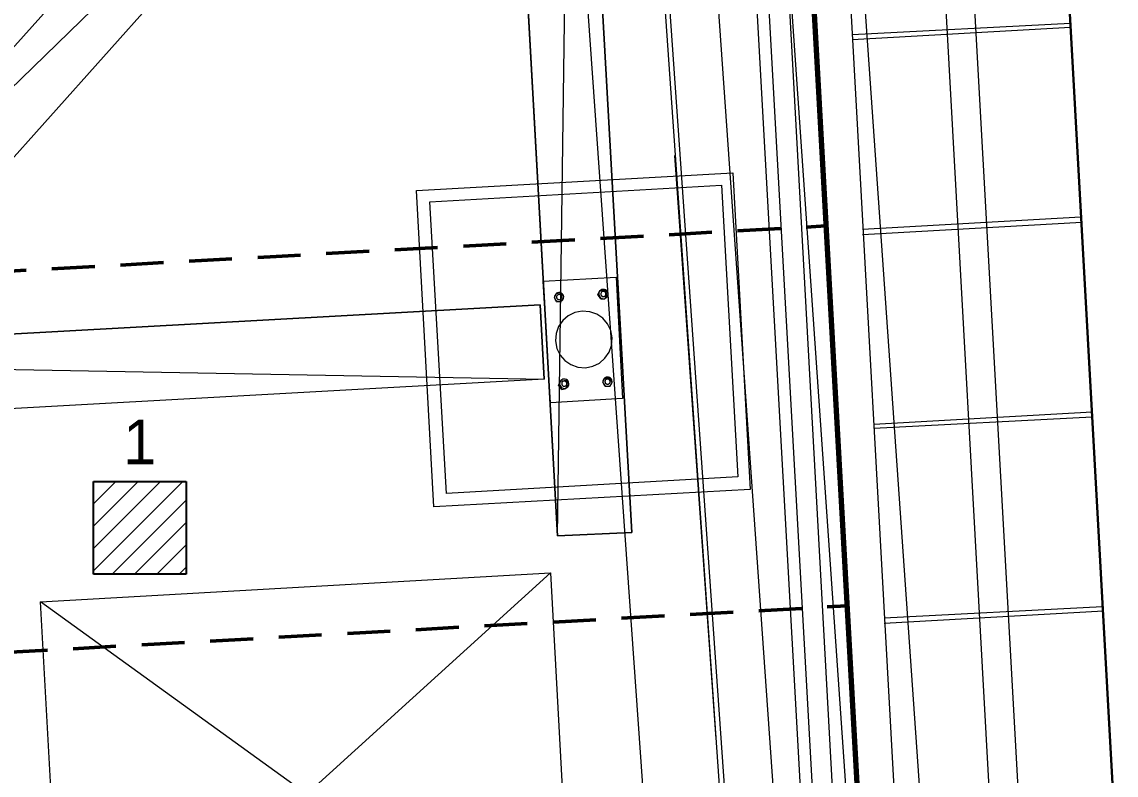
# Paper-space layout '01 Roof Support Layout' of a CAD drawing. Header units: millimetres. Extents: x 5 to 415, y 5 to 292.
# Drawn here: x 214.5 to 278.2, y 140 to 183.8 of the extents above; entities that cross this region are included whole.
import ezdxf
from ezdxf.enums import TextEntityAlignment as Align

# ---------------------------------------------------------------- set-up
doc = ezdxf.new("R2010")
doc.units = ezdxf.units.MM
doc.linetypes.add('DASHED_REVIEW', pattern=[4, 2.5, -1.5])
for name, color, linetype in [('EMBEDDED_BEAMS', 7, 'Continuous'), ('EXISTING', 7, 'Continuous'), ('FRAME', 7, 'Continuous'), ('LOAD_BEARING_WALLS', 7, 'Continuous'), ('SCAN_SYMBOLS', 7, 'Continuous'), ('TEXT', 7, 'Continuous')]:
    doc.layers.add(name, color=color, linetype=linetype)

# ---------------------------------------------------------------- blocks, each defined once
blk = doc.blocks.new('SHEET_01')
at = {"layer": 'EMBEDDED_BEAMS', "color": 7, "linetype": 'DASHED_REVIEW', "lineweight": 50}
for p, q in [((84.41, 162.17), (261.29, 171.95)), ((85.64, 140.06), (262.52, 149.84))]:
    blk.add_line(p, q, dxfattribs=at)
at = {"layer": 'EXISTING', "color": 254, "linetype": 'Continuous', "lineweight": 13}
for p, q in [((272.12, 62.3), (258.5, 257.42)), ((271.64, 254), (283.1, 47.36)), ((267.56, 66.26), (254.54, 252.92)), ((260.24, 69.98), (247.76, 248.18)), ((263.06, 70.22), (250.58, 248.36)), ((266.42, 248.18), (277.28, 52.58)), ((264.86, 246.38), (275.48, 54.2)), ((247.7, 245.06), (259.7, 73.1)), ((243.32, 242.12), (255.2, 74.72)), ((259.64, 240.56), (269.66, 59.42)), ((257.6, 238.28), (267.38, 61.4)), ((256.28, 236.78), (265.88, 62.78)), ((255.14, 235.58), (264.68, 63.86)), ((254.48, 234.8), (263.96, 64.52)), ((242.18, 216.14), (245.66, 153.92)), ((245.66, 153.92), (242.18, 216.14)), ((245.66, 153.92), (246.5, 216.38)), ((246.5, 216.38), (249.98, 154.1)), ((249.98, 154.1), (246.5, 216.38)), ((198.5, 165.08), (242.06, 213.74)), ((242.36, 207.68), (198.5, 165.08)), ((204.56, 165.44), (242.36, 207.68)), ((242.36, 207.68), (204.56, 165.44)), ((275.54, 183.74), (262.82, 183.08)), ((275.54, 183.5), (262.82, 182.78)), ((254.9, 142.1), (252.5, 176.06)), ((237.44, 174.02), (255.86, 175.04)), ((255.86, 175.04), (256.88, 156.62)), ((238.46, 155.6), (237.44, 174.02)), ((238.22, 173.36), (255.2, 174.32)), ((255.2, 174.32), (256.16, 157.34)), ((239.18, 156.38), (238.22, 173.36)), ((276.14, 172.46), (263.42, 171.74)), ((276.2, 172.16), (263.42, 171.44)), ((244.82, 168.74), (249.08, 168.98)), ((249.08, 168.98), (249.44, 161.9)), ((245.24, 161.66), (244.82, 168.74)), ((245.48, 167.78), (245.6, 168.02)), ((245.486, 167.867), (245.48, 167.795)), ((245.48, 167.795), (245.494, 167.724)), ((245.6, 167.54), (245.48, 167.78)), ((245.51, 167.933), (245.486, 167.867)), ((245.494, 167.724), (245.525, 167.661)), ((245.549, 167.99), (245.51, 167.933)), ((245.525, 167.661), (245.57, 167.609)), ((245.601, 168.035), (245.549, 167.99)), ((245.6, 168.02), (245.84, 168.08)), ((245.606, 167.853), (245.6, 167.814)), ((245.603, 167.842), (245.6, 167.802)), ((245.6, 167.814), (245.604, 167.775)), ((245.6, 167.802), (245.608, 167.762)), ((245.664, 168.066), (245.601, 168.035)), ((245.616, 167.878), (245.603, 167.842)), ((245.604, 167.775), (245.618, 167.739)), ((245.608, 167.762), (245.625, 167.727)), ((245.638, 167.91), (245.616, 167.878)), ((245.618, 167.739), (245.64, 167.708)), ((245.625, 167.727), (245.65, 167.698)), ((245.667, 167.935), (245.638, 167.91)), ((245.64, 167.708), (245.67, 167.683)), ((245.65, 167.698), (245.682, 167.676)), ((245.735, 168.08), (245.664, 168.066)), ((245.702, 167.952), (245.667, 167.935)), ((245.67, 167.683), (245.707, 167.666)), ((245.682, 167.676), (245.718, 167.663)), ((245.742, 167.96), (245.702, 167.952)), ((245.707, 167.666), (245.746, 167.66)), ((245.718, 167.663), (245.758, 167.66)), ((245.807, 168.074), (245.735, 168.08)), ((245.782, 167.957), (245.742, 167.96)), ((245.746, 167.66), (245.785, 167.664)), ((245.758, 167.66), (245.798, 167.668)), ((245.818, 167.944), (245.782, 167.957)), ((245.785, 167.664), (245.821, 167.678)), ((245.83, 167.937), (245.793, 167.954)), ((245.798, 167.668), (245.833, 167.685)), ((245.873, 168.05), (245.807, 168.074)), ((245.85, 167.922), (245.818, 167.944)), ((245.821, 167.678), (245.852, 167.7)), ((245.86, 167.912), (245.83, 167.937)), ((245.833, 167.685), (245.862, 167.71)), ((246.02, 167.84), (245.84, 168.08)), ((245.875, 167.893), (245.85, 167.922)), ((245.852, 167.7), (245.877, 167.73)), ((245.882, 167.881), (245.86, 167.912)), ((245.862, 167.71), (245.883, 167.742)), ((245.93, 168.011), (245.873, 168.05)), ((245.892, 167.858), (245.875, 167.893)), ((245.877, 167.73), (245.894, 167.767)), ((245.896, 167.845), (245.882, 167.881)), ((245.883, 167.742), (245.897, 167.778)), ((245.9, 167.818), (245.892, 167.858)), ((245.894, 167.767), (245.9, 167.806)), ((245.9, 167.806), (245.896, 167.845)), ((245.897, 167.778), (245.9, 167.818)), ((245.9, 167.6), (246.02, 167.84)), ((245.975, 167.959), (245.93, 168.011)), ((245.951, 167.63), (245.99, 167.687)), ((246.006, 167.896), (245.975, 167.959)), ((245.99, 167.687), (246.014, 167.753)), ((246.02, 167.825), (246.006, 167.896)), ((246.014, 167.753), (246.02, 167.825)), ((248, 167.96), (248.12, 168.2)), ((248.18, 167.72), (248, 167.96)), ((248.066, 168.047), (248.06, 167.975)), ((248.06, 167.975), (248.074, 167.904)), ((248.09, 168.113), (248.066, 168.047)), ((248.074, 167.904), (248.105, 167.841)), ((248.129, 168.17), (248.09, 168.113)), ((248.105, 167.841), (248.15, 167.789)), ((248.12, 168.2), (248.42, 168.2)), ((248.181, 168.215), (248.129, 168.17)), ((248.15, 167.789), (248.207, 167.75)), ((248.186, 168.033), (248.18, 167.994)), ((248.183, 168.022), (248.18, 167.982)), ((248.18, 167.994), (248.184, 167.955)), ((248.18, 167.982), (248.188, 167.942)), ((248.18, 167.72), (248.42, 167.72)), ((248.244, 168.246), (248.181, 168.215)), ((248.196, 168.058), (248.183, 168.022)), ((248.184, 167.955), (248.198, 167.919)), ((248.188, 167.942), (248.205, 167.907)), ((248.218, 168.09), (248.196, 168.058)), ((248.198, 167.919), (248.22, 167.888)), ((248.205, 167.907), (248.23, 167.878)), ((248.207, 167.75), (248.273, 167.726)), ((248.247, 168.115), (248.218, 168.09)), ((248.22, 167.888), (248.25, 167.863)), ((248.23, 167.878), (248.262, 167.856)), ((248.315, 168.26), (248.244, 168.246)), ((248.282, 168.132), (248.247, 168.115)), ((248.25, 167.863), (248.287, 167.846)), ((248.262, 167.856), (248.298, 167.843)), ((248.273, 167.726), (248.345, 167.72)), ((248.322, 168.14), (248.282, 168.132)), ((248.287, 167.846), (248.326, 167.84)), ((248.298, 167.843), (248.338, 167.84)), ((248.387, 168.254), (248.315, 168.26)), ((248.362, 168.137), (248.322, 168.14)), ((248.326, 167.84), (248.365, 167.844)), ((248.338, 167.84), (248.378, 167.848)), ((248.345, 167.72), (248.416, 167.734)), ((248.398, 168.124), (248.362, 168.137)), ((248.365, 167.844), (248.401, 167.858)), ((248.41, 168.117), (248.373, 168.134)), ((248.378, 167.848), (248.413, 167.865)), ((248.453, 168.23), (248.387, 168.254)), ((248.43, 168.102), (248.398, 168.124)), ((248.401, 167.858), (248.432, 167.88)), ((248.44, 168.092), (248.41, 168.117)), ((248.413, 167.865), (248.442, 167.89)), ((248.416, 167.734), (248.479, 167.765)), ((248.54, 167.96), (248.42, 168.2)), ((248.42, 167.72), (248.54, 167.96)), ((248.455, 168.073), (248.43, 168.102)), ((248.432, 167.88), (248.457, 167.91)), ((248.462, 168.061), (248.44, 168.092)), ((248.442, 167.89), (248.463, 167.922)), ((248.51, 168.191), (248.453, 168.23)), ((248.472, 168.038), (248.455, 168.073)), ((248.457, 167.91), (248.474, 167.947)), ((248.476, 168.025), (248.462, 168.061)), ((248.463, 167.922), (248.477, 167.958)), ((248.48, 167.998), (248.472, 168.038)), ((248.474, 167.947), (248.48, 167.986)), ((248.48, 167.986), (248.476, 168.025)), ((248.477, 167.958), (248.48, 167.998)), ((248.479, 167.765), (248.531, 167.81)), ((248.555, 168.139), (248.51, 168.191)), ((248.531, 167.81), (248.57, 167.867)), ((248.586, 168.076), (248.555, 168.139)), ((248.57, 167.867), (248.594, 167.933)), ((248.6, 168.005), (248.586, 168.076)), ((248.594, 167.933), (248.6, 168.005)), ((244.64, 167.36), (186.2, 164.12)), ((186.2, 164.12), (244.64, 167.36)), ((244.88, 163.04), (244.64, 167.36)), ((244.64, 167.36), (244.88, 163.04)), ((245.57, 167.609), (245.627, 167.57)), ((245.6, 167.54), (245.9, 167.6)), ((245.627, 167.57), (245.693, 167.546)), ((245.693, 167.546), (245.765, 167.54)), ((245.765, 167.54), (245.836, 167.554)), ((245.836, 167.554), (245.899, 167.585)), ((245.899, 167.585), (245.951, 167.63)), ((245.96, 166.45), (245.721, 166.103)), ((246.28, 166.726), (245.96, 166.45)), ((246.664, 166.914), (246.28, 166.726)), ((247.099, 166.997), (246.664, 166.914)), ((247.54, 166.963), (247.099, 166.997)), ((247.943, 166.819), (247.54, 166.963)), ((248.29, 166.58), (247.943, 166.819)), ((248.566, 166.26), (248.29, 166.58)), ((245.721, 166.103), (245.577, 165.7)), ((248.754, 165.876), (248.566, 166.26)), ((248.837, 165.441), (248.754, 165.876)), ((245.577, 165.7), (245.543, 165.259)), ((245.543, 165.259), (245.626, 164.824)), ((248.803, 165), (248.837, 165.441)), ((245.626, 164.824), (245.814, 164.44)), ((248.42, 164.25), (248.659, 164.597)), ((248.659, 164.597), (248.803, 165)), ((186.2, 164.12), (244.88, 163.04)), ((245.814, 164.44), (246.09, 164.12)), ((246.09, 164.12), (246.437, 163.881)), ((246.437, 163.881), (246.84, 163.737)), ((247.716, 163.786), (248.1, 163.974)), ((248.1, 163.974), (248.42, 164.25)), ((246.84, 163.737), (247.281, 163.703)), ((247.281, 163.703), (247.716, 163.786)), ((244.88, 163.04), (186.44, 159.8)), ((245.72, 162.68), (245.84, 162.92)), ((245.9, 162.44), (245.72, 162.68)), ((245.786, 162.827), (245.78, 162.755)), ((245.78, 162.755), (245.794, 162.684)), ((245.81, 162.893), (245.786, 162.827)), ((245.794, 162.684), (245.825, 162.621)), ((245.849, 162.95), (245.81, 162.893)), ((245.825, 162.621), (245.87, 162.569)), ((245.84, 162.92), (246.14, 162.98)), ((245.901, 162.995), (245.849, 162.95)), ((245.87, 162.569), (245.927, 162.53)), ((245.906, 162.813), (245.9, 162.774)), ((245.903, 162.802), (245.9, 162.762)), ((245.9, 162.774), (245.904, 162.735)), ((245.9, 162.762), (245.908, 162.722)), ((245.964, 163.026), (245.901, 162.995)), ((245.917, 162.838), (245.903, 162.802)), ((245.904, 162.735), (245.918, 162.699)), ((245.908, 162.722), (245.925, 162.687)), ((245.938, 162.87), (245.917, 162.838)), ((245.918, 162.699), (245.94, 162.668)), ((245.925, 162.687), (245.95, 162.658)), ((245.967, 162.895), (245.938, 162.87)), ((245.94, 162.668), (245.97, 162.643)), ((245.95, 162.658), (245.982, 162.636)), ((246.035, 163.04), (245.964, 163.026)), ((246.002, 162.912), (245.967, 162.895)), ((245.97, 162.643), (246.007, 162.626)), ((245.982, 162.636), (246.018, 162.623)), ((246.042, 162.92), (246.002, 162.912)), ((246.007, 162.626), (246.046, 162.62)), ((246.018, 162.623), (246.058, 162.62)), ((246.107, 163.034), (246.035, 163.04)), ((246.082, 162.917), (246.042, 162.92)), ((246.046, 162.62), (246.085, 162.624)), ((246.058, 162.62), (246.098, 162.628)), ((246.118, 162.904), (246.082, 162.917)), ((246.085, 162.624), (246.121, 162.638)), ((246.13, 162.897), (246.093, 162.914)), ((246.098, 162.628), (246.133, 162.645)), ((246.173, 163.01), (246.107, 163.034)), ((246.15, 162.882), (246.118, 162.904)), ((246.121, 162.638), (246.152, 162.66)), ((246.16, 162.872), (246.13, 162.897)), ((246.133, 162.645), (246.162, 162.67)), ((246.136, 162.514), (246.199, 162.545)), ((246.32, 162.74), (246.14, 162.98)), ((246.14, 162.5), (246.32, 162.74)), ((246.175, 162.853), (246.15, 162.882)), ((246.152, 162.66), (246.177, 162.69)), ((246.182, 162.841), (246.16, 162.872)), ((246.162, 162.67), (246.184, 162.702)), ((246.23, 162.971), (246.173, 163.01)), ((246.192, 162.818), (246.175, 162.853)), ((246.177, 162.69), (246.194, 162.727)), ((246.196, 162.805), (246.182, 162.841)), ((246.184, 162.702), (246.197, 162.738)), ((246.2, 162.778), (246.192, 162.818)), ((246.194, 162.727), (246.2, 162.766)), ((246.2, 162.766), (246.196, 162.805)), ((246.197, 162.738), (246.2, 162.778)), ((246.199, 162.545), (246.251, 162.59)), ((246.275, 162.919), (246.23, 162.971)), ((246.251, 162.59), (246.29, 162.647)), ((246.306, 162.856), (246.275, 162.919)), ((246.29, 162.647), (246.314, 162.713)), ((246.32, 162.785), (246.306, 162.856)), ((246.314, 162.713), (246.32, 162.785)), ((248.3, 162.86), (248.42, 163.1)), ((248.306, 162.947), (248.3, 162.875)), ((248.3, 162.875), (248.314, 162.804)), ((248.42, 162.62), (248.3, 162.86)), ((248.33, 163.013), (248.306, 162.947)), ((248.314, 162.804), (248.345, 162.741)), ((248.369, 163.07), (248.33, 163.013)), ((248.345, 162.741), (248.39, 162.689)), ((248.421, 163.115), (248.369, 163.07)), ((248.39, 162.689), (248.447, 162.65)), ((248.42, 163.1), (248.66, 163.1)), ((248.426, 162.933), (248.42, 162.894)), ((248.423, 162.922), (248.42, 162.882)), ((248.42, 162.894), (248.424, 162.855)), ((248.42, 162.882), (248.428, 162.842)), ((248.42, 162.62), (248.72, 162.62)), ((248.484, 163.146), (248.421, 163.115)), ((248.436, 162.958), (248.423, 162.922)), ((248.424, 162.855), (248.438, 162.819)), ((248.428, 162.842), (248.445, 162.807)), ((248.458, 162.99), (248.436, 162.958)), ((248.438, 162.819), (248.46, 162.788)), ((248.445, 162.807), (248.47, 162.778)), ((248.447, 162.65), (248.513, 162.626)), ((248.487, 163.015), (248.458, 162.99)), ((248.46, 162.788), (248.49, 162.763)), ((248.47, 162.778), (248.502, 162.756)), ((248.555, 163.16), (248.484, 163.146)), ((248.522, 163.032), (248.487, 163.015)), ((248.49, 162.763), (248.527, 162.746)), ((248.502, 162.756), (248.538, 162.743)), ((248.513, 162.626), (248.585, 162.62)), ((248.562, 163.04), (248.522, 163.032)), ((248.527, 162.746), (248.566, 162.74)), ((248.538, 162.743), (248.578, 162.74)), ((248.627, 163.154), (248.555, 163.16)), ((248.602, 163.037), (248.562, 163.04)), ((248.566, 162.74), (248.605, 162.744)), ((248.578, 162.74), (248.618, 162.748)), ((248.585, 162.62), (248.656, 162.634)), ((248.638, 163.024), (248.602, 163.037)), ((248.605, 162.744), (248.641, 162.758)), ((248.65, 163.017), (248.613, 163.034)), ((248.618, 162.748), (248.653, 162.765)), ((248.693, 163.13), (248.627, 163.154)), ((248.67, 163.002), (248.638, 163.024)), ((248.641, 162.758), (248.672, 162.78)), ((248.68, 162.992), (248.65, 163.017)), ((248.653, 162.765), (248.682, 162.79)), ((248.656, 162.634), (248.719, 162.665)), ((248.84, 162.86), (248.66, 163.1)), ((248.695, 162.973), (248.67, 163.002)), ((248.672, 162.78), (248.697, 162.81)), ((248.702, 162.961), (248.68, 162.992)), ((248.682, 162.79), (248.703, 162.822)), ((248.75, 163.091), (248.693, 163.13)), ((248.712, 162.938), (248.695, 162.973)), ((248.697, 162.81), (248.714, 162.847)), ((248.716, 162.925), (248.702, 162.961)), ((248.703, 162.822), (248.717, 162.858)), ((248.72, 162.898), (248.712, 162.938)), ((248.714, 162.847), (248.72, 162.886)), ((248.72, 162.886), (248.716, 162.925)), ((248.717, 162.858), (248.72, 162.898)), ((248.719, 162.665), (248.771, 162.71)), ((248.72, 162.62), (248.84, 162.86)), ((248.795, 163.039), (248.75, 163.091)), ((248.771, 162.71), (248.81, 162.767)), ((248.826, 162.976), (248.795, 163.039)), ((248.81, 162.767), (248.834, 162.833)), ((248.84, 162.905), (248.826, 162.976)), ((248.834, 162.833), (248.84, 162.905)), ((245.9, 162.44), (246.14, 162.5)), ((245.927, 162.53), (245.993, 162.506)), ((245.993, 162.506), (246.065, 162.5)), ((246.065, 162.5), (246.136, 162.514)), ((249.44, 161.9), (245.24, 161.66)), ((276.8, 161.12), (264.08, 160.4)), ((276.8, 160.82), (264.08, 160.16)), ((256.16, 157.34), (239.18, 156.38)), ((256.88, 156.62), (238.46, 155.6)), ((249.98, 154.1), (245.66, 153.92)), ((245.66, 153.92), (249.98, 154.1)), ((215.54, 150.08), (245.24, 151.76)), ((216.86, 126.02), (245.24, 151.76)), ((245.24, 151.76), (246.56, 127.7)), ((216.86, 126.02), (215.54, 150.08)), ((246.56, 127.7), (215.54, 150.08)), ((277.4, 149.78), (264.68, 149.12)), ((277.46, 149.54), (264.68, 148.82))]:
    blk.add_line(p, q, dxfattribs=at)
at = {"layer": 'EXISTING', "color": 7, "linetype": 'Continuous', "lineweight": 30}
blk.add_line((271.64, 254), (283.1, 47.36), dxfattribs=at)
at = {"layer": 'FRAME', "color": 7, "linetype": 'Continuous', "lineweight": 25}
for p, q in [((218.623, 157.086), (224.023, 157.086)), ((218.623, 151.686), (218.623, 157.086)), ((224.023, 157.086), (224.023, 151.686)), ((224.023, 151.686), (218.623, 151.686))]:
    blk.add_line(p, q, dxfattribs=at)
at = {"layer": 'LOAD_BEARING_WALLS', "color": 7, "linetype": 'Continuous', "lineweight": 70}
blk.add_line((257.6, 238.28), (267.44, 61.4), dxfattribs=at)
at = {"layer": 'SCAN_SYMBOLS', "color": 7, "linetype": 'Continuous', "lineweight": 13}
for p, q in [((218.623, 155.786), (219.923, 157.086)), ((218.623, 154.486), (221.223, 157.086)), ((218.623, 153.186), (222.523, 157.086)), ((218.623, 151.886), (223.823, 157.086)), ((219.723, 151.686), (224.023, 155.986)), ((221.023, 151.686), (224.023, 154.686)), ((222.323, 151.686), (224.023, 153.386)), ((223.623, 151.686), (224.023, 152.086))]:
    blk.add_line(p, q, dxfattribs=at)
at = {"layer": 'TEXT'}
blk.add_text('1', height=2.6, dxfattribs=at).set_placement((221.323, 158.086), align=Align.CENTER)

psp = doc.layouts.new('01 Roof Support Layout')

# ---------------------------------------------------------------- block references
psp.add_blockref('SHEET_01', (0, 0))

doc.saveas('drawing.dxf')
